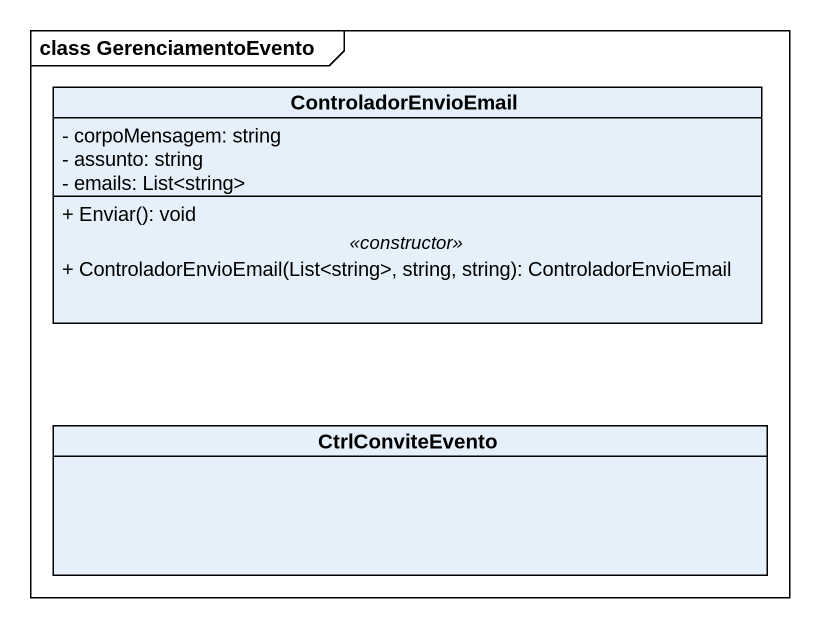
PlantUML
@startuml
mainframe class GerenciamentoEvento
hide circle
hide empty members
skinparam classAttributeIconSize 0
class ControladorEnvioEmail {
  - corpoMensagem: string
  - assunto: string
  - emails: List<string>
  --
  + Enviar(): void
  .. <<constructor>> ..
  + ControladorEnvioEmail(List<string>, string, string): ControladorEnvioEmail
}
class CtrlConviteEvento
@enduml
